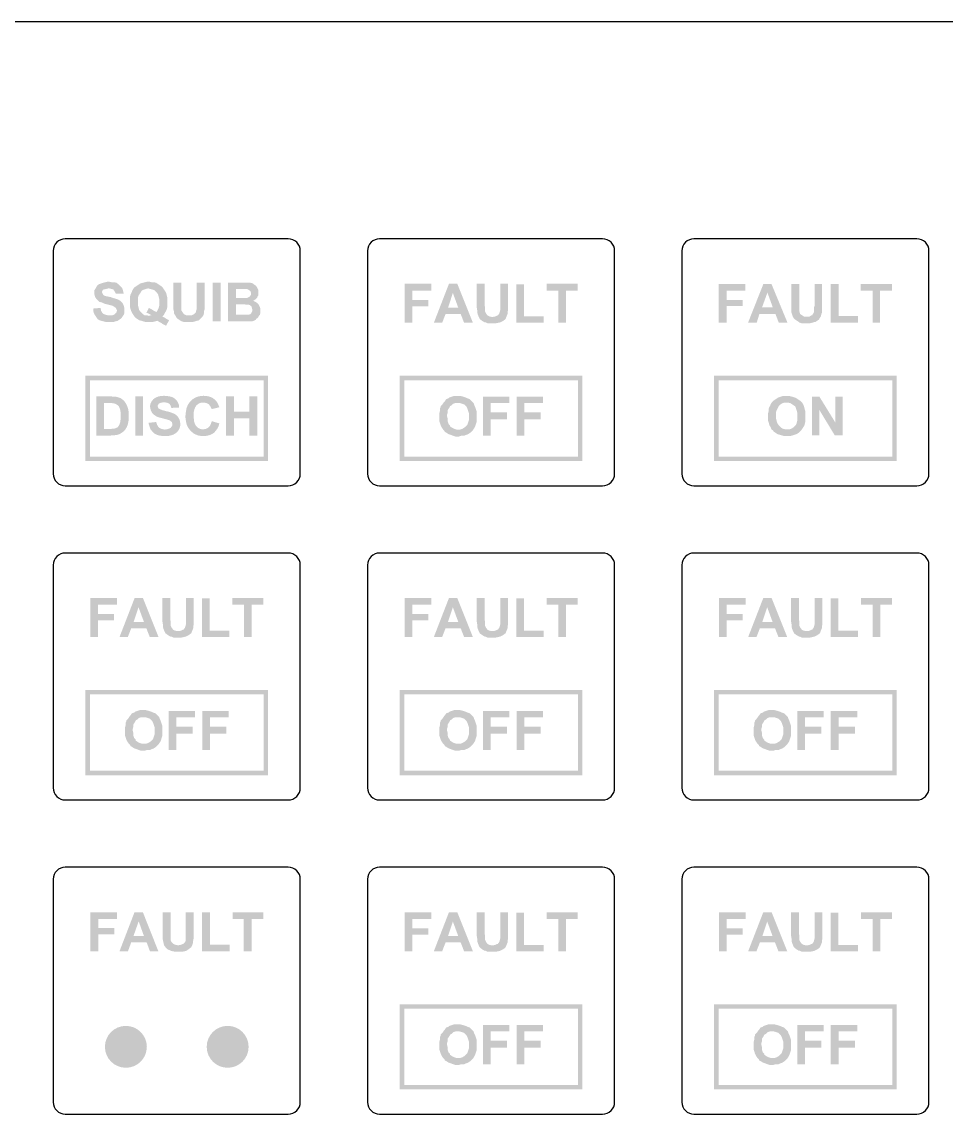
# Model space of a CAD drawing. Header units: millimetres. Extents: x 147 to 357, y 192 to 489.
# Drawn here: x 242.4 to 304.1, y 416.2 to 489.2 of the extents above; entities that cross this region are included whole.
import ezdxf

# ---------------------------------------------------------------- set-up
doc = ezdxf.new("R2010")
doc.units = ezdxf.units.MM

msp = doc.modelspace()

# ---------------------------------------------------------------- hatches: boundary and pattern name
h = msp.add_hatch(color=256)
h.paths.add_polyline_path([(249.128, 469.537), (249.211, 469.66), (249.252, 469.782), (249.252, 469.947), (249.252, 470.07), (249.211, 470.233), (249.169, 470.356), (249.128, 470.438), (249.006, 470.561), (248.883, 470.643), (248.801, 470.684), (248.679, 470.724), (248.515, 470.765), (248.311, 470.847), (248.27, 470.847), (248.066, 470.888), (247.901, 470.93), (247.819, 471.012), (247.738, 471.175), (247.819, 471.339), (247.86, 471.339), (248.024, 471.379), (248.188, 471.42), (248.229, 471.42), (248.393, 471.379), (248.515, 471.339), (248.597, 471.216), (248.679, 471.053), (249.211, 471.053), (249.169, 471.216), (249.128, 471.379), (249.046, 471.503), (248.924, 471.626), (248.842, 471.707), (248.72, 471.789), (248.556, 471.83), (248.393, 471.83), (248.188, 471.871), (248.148, 471.871), (247.983, 471.83), (247.819, 471.789), (247.697, 471.748), (247.574, 471.707), (247.452, 471.626), (247.37, 471.503), (247.329, 471.42), (247.247, 471.298), (247.247, 471.134), (247.247, 471.012), (247.288, 470.847), (247.37, 470.724), (247.493, 470.602), (247.574, 470.52), (247.738, 470.479), (247.901, 470.398), (248.066, 470.356), (248.229, 470.315), (248.393, 470.274), (248.515, 470.233), (248.556, 470.192), (248.679, 470.11), (248.76, 469.947), (248.72, 469.823), (248.597, 469.701), (248.556, 469.66), (248.434, 469.619), (248.229, 469.619), (248.148, 469.619), (247.983, 469.66), (247.86, 469.701), (247.779, 469.782), (247.697, 469.906), (247.656, 470.11), (247.166, 470.07), (247.166, 469.947), (247.207, 469.782), (247.288, 469.619), (247.37, 469.496), (247.452, 469.374), (247.574, 469.291), (247.697, 469.25), (247.86, 469.209), (248.024, 469.168), (248.229, 469.168), (248.311, 469.168), (248.515, 469.168), (248.638, 469.209), (248.801, 469.25), (248.924, 469.333), (249.046, 469.415)])
h.paths.add_polyline_path([(251.787, 469.537), (251.869, 469.619), (251.951, 469.782), (252.033, 469.906), (252.073, 469.988), (252.114, 470.151), (252.114, 470.315), (252.114, 470.52), (252.114, 470.643), (252.114, 470.806), (252.073, 470.971), (252.033, 471.134), (251.951, 471.257), (251.869, 471.379), (251.787, 471.503), (251.747, 471.544), (251.624, 471.626), (251.5, 471.707), (251.378, 471.789), (251.214, 471.83), (251.051, 471.83), (250.887, 471.871), (250.806, 471.871), (250.642, 471.83), (250.479, 471.789), (250.314, 471.748), (250.192, 471.667), (250.069, 471.585), (249.946, 471.503), (249.865, 471.42), (249.783, 471.298), (249.742, 471.175), (249.66, 471.012), (249.62, 470.847), (249.62, 470.684), (249.62, 470.52), (249.62, 470.398), (249.62, 470.192), (249.66, 470.029), (249.701, 469.906), (249.783, 469.742), (249.865, 469.619), (249.946, 469.496), (249.987, 469.456), (250.11, 469.374), (250.232, 469.291), (250.397, 469.25), (250.52, 469.209), (250.683, 469.168), (250.887, 469.168), (250.969, 469.168), (251.133, 469.168), (251.296, 469.209), (251.459, 469.25), (251.583, 469.168), (251.747, 469.087), (251.787, 469.046), (251.869, 469.005), (252.033, 468.923), (252.237, 469.291), (252.073, 469.374), (251.951, 469.456)])
h.paths.add_polyline_path([(250.601, 469.619), (250.479, 469.701), (250.355, 469.823), (250.314, 469.865), (250.232, 469.988), (250.192, 470.151), (250.151, 470.315), (250.151, 470.52), (250.151, 470.602), (250.151, 470.765), (250.192, 470.93), (250.273, 471.053), (250.355, 471.175), (250.397, 471.257), (250.561, 471.339), (250.683, 471.379), (250.847, 471.42), (250.969, 471.379), (251.133, 471.339), (251.255, 471.298), (251.378, 471.175), (251.419, 471.134), (251.5, 471.012), (251.541, 470.847), (251.583, 470.684), (251.583, 470.52), (251.583, 470.438), (251.583, 470.274), (251.541, 470.11), (251.459, 469.947), (251.378, 469.823), (251.337, 469.865), (251.173, 469.947), (251.051, 470.029), (250.887, 470.11), (250.724, 469.782), (250.765, 469.782), (250.928, 469.701), (251.051, 469.619), (251.01, 469.619), (250.847, 469.578), (250.765, 469.619)], flags=16)
h.paths.add_polyline_path([(254.405, 469.456), (254.446, 469.496), (254.527, 469.619), (254.568, 469.782), (254.568, 469.906), (254.609, 470.029), (254.609, 470.233), (254.609, 470.438), (254.609, 471.789), (254.078, 471.789), (254.078, 470.356), (254.078, 470.233), (254.078, 470.029), (254.037, 469.906), (254.037, 469.823), (253.913, 469.701), (253.75, 469.619), (253.586, 469.619), (253.545, 469.619), (253.382, 469.619), (253.219, 469.701), (253.137, 469.823), (253.055, 469.947), (253.055, 470.029), (253.055, 470.192), (253.055, 470.398), (253.055, 471.789), (252.523, 471.789), (252.523, 470.398), (252.523, 470.192), (252.523, 470.029), (252.564, 469.865), (252.564, 469.742), (252.645, 469.619), (252.727, 469.456), (252.769, 469.415), (252.892, 469.333), (253.014, 469.25), (253.096, 469.209), (253.219, 469.168), (253.382, 469.168), (253.586, 469.168), (253.627, 469.168), (253.791, 469.168), (253.955, 469.209), (254.078, 469.25), (254.16, 469.25), (254.282, 469.333)])
h.paths.add_polyline_path([(255.672, 471.789), (255.141, 471.789), (255.141, 469.209), (255.672, 469.209)])
h.paths.add_polyline_path([(258.045, 469.333), (258.045, 469.374), (258.167, 469.456), (258.249, 469.619), (258.29, 469.619), (258.331, 469.782), (258.331, 469.947), (258.331, 470.07), (258.29, 470.192), (258.208, 470.356), (258.126, 470.438), (258.004, 470.52), (257.84, 470.602), (257.881, 470.602), (258.004, 470.684), (258.126, 470.806), (258.126, 470.847), (258.208, 470.971), (258.208, 471.134), (258.208, 471.298), (258.126, 471.462), (258.045, 471.585), (257.922, 471.667), (257.84, 471.748), (257.677, 471.789), (257.554, 471.789), (257.39, 471.789), (257.185, 471.789), (256.163, 471.789), (256.163, 469.209), (257.063, 469.209), (257.267, 469.209), (257.431, 469.209), (257.595, 469.209), (257.677, 469.209), (257.759, 469.209), (257.881, 469.25)])
h.paths.add_polyline_path([(256.695, 469.66), (256.695, 470.356), (257.104, 470.356), (257.308, 470.341), (257.489, 470.333), (257.595, 470.315), (257.655, 470.283), (257.759, 470.192), (257.759, 470.151), (257.799, 469.988), (257.799, 469.906), (257.718, 469.742), (257.677, 469.701), (257.554, 469.66), (257.513, 469.66), (257.39, 469.66), (257.185, 469.66)], flags=16)
h.paths.add_polyline_path([(257.022, 470.765), (256.695, 470.765), (256.695, 471.379), (256.981, 471.379), (257.185, 471.379), (257.349, 471.379), (257.431, 471.379), (257.513, 471.339), (257.636, 471.257), (257.677, 471.216), (257.718, 471.093), (257.718, 471.012), (257.636, 470.888), (257.595, 470.847), (257.431, 470.765), (257.39, 470.765), (257.267, 470.765)], flags=16)
h = msp.add_hatch(color=256)
h.paths.add_polyline_path([(269.565, 470.651), (268.488, 470.651), (268.488, 471.271), (269.76, 471.271), (269.76, 471.728), (267.967, 471.728), (267.967, 469.117), (268.488, 469.117), (268.488, 470.226), (269.565, 470.226)])
h.paths.add_polyline_path([(271.488, 471.728), (270.934, 471.728), (269.923, 469.117), (270.478, 469.117), (270.706, 469.704), (271.716, 469.704), (271.944, 469.117), (272.532, 469.117)])
h.paths.add_polyline_path([(271.554, 470.128), (270.869, 470.128), (271.194, 471.107)], flags=16)
h.paths.add_polyline_path([(274.716, 469.377), (274.781, 469.541), (274.846, 469.704), (274.846, 469.802), (274.879, 469.966), (274.879, 470.128), (274.879, 470.357), (274.879, 471.728), (274.358, 471.728), (274.358, 470.291), (274.358, 470.128), (274.358, 469.966), (274.325, 469.834), (274.292, 469.737), (274.195, 469.606), (274.162, 469.606), (274.031, 469.541), (273.868, 469.509), (273.803, 469.509), (273.64, 469.541), (273.51, 469.606), (273.412, 469.737), (273.347, 469.867), (273.347, 469.933), (273.347, 470.096), (273.314, 470.325), (273.314, 471.728), (272.792, 471.728), (272.792, 470.325), (272.792, 470.128), (272.825, 469.933), (272.825, 469.802), (272.857, 469.671), (272.923, 469.509), (272.988, 469.377), (273.02, 469.345), (273.151, 469.247), (273.314, 469.149), (273.38, 469.149), (273.51, 469.084), (273.673, 469.084), (273.868, 469.084), (273.901, 469.084), (274.064, 469.084), (274.227, 469.117), (274.358, 469.149), (274.423, 469.182), (274.553, 469.247), (274.683, 469.345)])
h.paths.add_polyline_path([(277.259, 469.541), (275.955, 469.541), (275.955, 471.696), (275.433, 471.696), (275.433, 469.117), (277.259, 469.117)])
h.paths.add_polyline_path([(278.759, 471.271), (279.541, 471.271), (279.541, 471.728), (277.455, 471.728), (277.455, 471.271), (278.237, 471.271), (278.237, 469.117), (278.759, 469.117)])
h = msp.add_hatch(color=256)
h.paths.add_polyline_path([(290.559, 470.648), (289.49, 470.648), (289.49, 471.272), (290.738, 471.272), (290.738, 471.719), (288.956, 471.719), (288.956, 469.132), (289.49, 469.132), (289.49, 470.247), (290.559, 470.247)])
h.paths.add_polyline_path([(292.476, 471.719), (291.941, 471.719), (290.917, 469.132), (291.496, 469.132), (291.674, 469.712), (292.743, 469.712), (292.966, 469.132), (293.546, 469.132)])
h.paths.add_polyline_path([(292.565, 470.157), (291.852, 470.157), (292.209, 471.139)], flags=16)
h.paths.add_polyline_path([(295.683, 469.399), (295.772, 469.532), (295.817, 469.712), (295.862, 469.801), (295.862, 469.979), (295.862, 470.157), (295.862, 470.336), (295.862, 471.719), (295.372, 471.719), (295.372, 470.292), (295.327, 470.157), (295.327, 469.979), (295.327, 469.845), (295.283, 469.756), (295.194, 469.621), (295.149, 469.621), (295.016, 469.532), (294.838, 469.532), (294.793, 469.532), (294.66, 469.532), (294.525, 469.621), (294.391, 469.712), (294.347, 469.89), (294.347, 469.934), (294.347, 470.112), (294.347, 470.292), (294.347, 471.719), (293.813, 471.719), (293.813, 470.336), (293.813, 470.112), (293.813, 469.934), (293.813, 469.801), (293.857, 469.667), (293.902, 469.532), (293.991, 469.399), (294.035, 469.354), (294.169, 469.265), (294.302, 469.176), (294.347, 469.132), (294.48, 469.087), (294.66, 469.087), (294.882, 469.087), (295.06, 469.087), (295.238, 469.132), (295.372, 469.176), (295.416, 469.176), (295.55, 469.265), (295.683, 469.354)])
h.paths.add_polyline_path([(298.268, 469.577), (296.976, 469.577), (296.976, 471.719), (296.441, 471.719), (296.441, 469.132), (298.268, 469.132)])
h.paths.add_polyline_path([(299.738, 471.272), (300.54, 471.272), (300.54, 471.719), (298.446, 471.719), (298.446, 471.272), (299.248, 471.272), (299.248, 469.132), (299.738, 469.132)])
h = msp.add_hatch(color=256)
h.paths.add_polyline_path([(246.948, 465.28), (258.548, 465.28), (258.548, 460.18), (246.948, 460.18)], flags=16)
h.paths.add_polyline_path([(246.648, 465.58), (258.848, 465.58), (258.848, 459.88), (246.648, 459.88)])
h = msp.add_hatch(color=256)
h.paths.add_polyline_path([(267.948, 465.28), (279.548, 465.28), (279.548, 460.18), (267.948, 460.18)], flags=16)
h.paths.add_polyline_path([(267.648, 465.58), (279.848, 465.58), (279.848, 459.88), (267.648, 459.88)])
h = msp.add_hatch(color=256)
h.paths.add_polyline_path([(288.948, 465.28), (300.548, 465.28), (300.548, 460.18), (288.948, 460.18)], flags=16)
h.paths.add_polyline_path([(288.648, 465.58), (300.848, 465.58), (300.848, 459.88), (288.648, 459.88)])
h = msp.add_hatch(color=256)
h.paths.add_polyline_path([(249.502, 463.349), (249.461, 463.486), (249.393, 463.637), (249.311, 463.787), (249.215, 463.91), (249.12, 463.992), (248.983, 464.088), (248.819, 464.143), (248.696, 464.17), (248.532, 464.184), (248.327, 464.197), (247.371, 464.197), (247.371, 461.585), (248.355, 461.585), (248.518, 461.598), (248.682, 461.612), (248.819, 461.64), (248.928, 461.681), (249.065, 461.762), (249.188, 461.858), (249.229, 461.886), (249.324, 462.009), (249.406, 462.145), (249.475, 462.31), (249.488, 462.365), (249.516, 462.515), (249.543, 462.693), (249.543, 462.871), (249.543, 463.007), (249.53, 463.185)])
h.paths.add_polyline_path([(248.996, 463.089), (249.01, 462.884), (248.996, 462.72), (248.983, 462.542), (248.956, 462.419), (248.901, 462.282), (248.819, 462.159), (248.764, 462.118), (248.6, 462.05), (248.477, 462.036), (248.286, 462.023), (247.89, 462.023), (247.89, 463.76), (248.136, 463.76), (248.272, 463.76), (248.45, 463.746), (248.559, 463.732), (248.669, 463.691), (248.805, 463.609), (248.887, 463.513), (248.956, 463.349), (248.983, 463.254)], flags=16)
h.paths.add_polyline_path([(250.499, 464.197), (249.98, 464.197), (249.98, 461.585), (250.499, 461.585)])
h.paths.add_polyline_path([(252.835, 462.816), (252.726, 462.939), (252.589, 463.034), (252.521, 463.062), (252.385, 463.117), (252.221, 463.171), (252.029, 463.212), (251.988, 463.226), (251.783, 463.281), (251.633, 463.336), (251.538, 463.391), (251.524, 463.404), (251.469, 463.554), (251.469, 463.582), (251.551, 463.705), (251.579, 463.732), (251.729, 463.787), (251.907, 463.801), (251.934, 463.801), (252.111, 463.773), (252.234, 463.718), (252.248, 463.718), (252.33, 463.596), (252.385, 463.431), (252.904, 463.445), (252.904, 463.459), (252.89, 463.623), (252.835, 463.773), (252.754, 463.91), (252.644, 464.02), (252.562, 464.088), (252.426, 464.156), (252.275, 464.197), (252.098, 464.225), (251.907, 464.238), (251.879, 464.238), (251.701, 464.225), (251.538, 464.197), (251.401, 464.143), (251.305, 464.102), (251.182, 464.006), (251.073, 463.883), (251.046, 463.828), (250.977, 463.678), (250.964, 463.513), (250.977, 463.404), (251.018, 463.254), (251.087, 463.117), (251.196, 462.994), (251.305, 462.912), (251.428, 462.843), (251.592, 462.788), (251.797, 462.734), (251.934, 462.693), (252.111, 462.652), (252.221, 462.611), (252.275, 462.597), (252.398, 462.501), (252.412, 462.501), (252.453, 462.351), (252.439, 462.228), (252.33, 462.091), (252.275, 462.063), (252.125, 462.009), (251.948, 461.982), (251.852, 461.995), (251.701, 462.036), (251.565, 462.104), (251.51, 462.173), (251.428, 462.31), (251.374, 462.487), (250.868, 462.433), (250.882, 462.323), (250.936, 462.159), (250.991, 462.009), (251.087, 461.886), (251.182, 461.776), (251.292, 461.694), (251.428, 461.626), (251.579, 461.585), (251.756, 461.557), (251.948, 461.544), (252.043, 461.544), (252.207, 461.557), (252.371, 461.598), (252.508, 461.64), (252.63, 461.708), (252.754, 461.804), (252.863, 461.927), (252.917, 462.036), (252.972, 462.187), (252.986, 462.351), (252.972, 462.46), (252.945, 462.624), (252.876, 462.761)])
h.paths.add_polyline_path([(253.901, 462.529), (253.888, 462.707), (253.874, 462.912), (253.874, 462.98), (253.888, 463.171), (253.928, 463.336), (253.983, 463.472), (254.051, 463.582), (254.092, 463.623), (254.215, 463.718), (254.352, 463.773), (254.516, 463.787), (254.584, 463.787), (254.748, 463.746), (254.885, 463.678), (254.912, 463.637), (255.008, 463.513), (255.076, 463.349), (255.595, 463.472), (255.568, 463.541), (255.5, 463.705), (255.418, 463.842), (255.322, 463.951), (255.294, 463.979), (255.172, 464.074), (255.035, 464.143), (254.885, 464.197), (254.721, 464.225), (254.543, 464.238), (254.529, 464.238), (254.366, 464.225), (254.201, 464.197), (254.051, 464.143), (253.915, 464.074), (253.778, 463.992), (253.669, 463.883), (253.601, 463.801), (253.519, 463.678), (253.45, 463.541), (253.395, 463.391), (253.368, 463.226), (253.341, 463.062), (253.327, 462.871), (253.327, 462.775), (253.354, 462.597), (253.382, 462.433), (253.423, 462.282), (253.491, 462.145), (253.573, 462.023), (253.669, 461.899), (253.778, 461.804), (253.901, 461.708), (254.038, 461.64), (254.188, 461.585), (254.352, 461.557), (254.516, 461.544), (254.612, 461.544), (254.775, 461.571), (254.939, 461.612), (255.076, 461.667), (255.213, 461.749), (255.281, 461.817), (255.376, 461.927), (255.472, 462.063), (255.54, 462.214), (255.595, 462.392), (255.09, 462.542), (255.035, 462.378), (254.966, 462.241), (254.871, 462.132), (254.816, 462.091), (254.68, 462.023), (254.516, 461.995), (254.461, 461.995), (254.311, 462.023), (254.174, 462.091), (254.051, 462.2), (254.01, 462.255), (253.956, 462.378)])
h.paths.add_polyline_path([(256.578, 462.734), (257.603, 462.734), (257.603, 461.585), (258.122, 461.585), (258.122, 464.197), (257.603, 464.197), (257.603, 463.171), (256.578, 463.171), (256.578, 464.197), (256.046, 464.197), (256.046, 461.585), (256.578, 461.585)])
h = msp.add_hatch(color=256)
h.paths.add_polyline_path([(272.577, 463.761), (272.472, 463.865), (272.42, 463.918), (272.316, 464.022), (272.16, 464.074), (272.056, 464.126), (271.899, 464.178), (271.69, 464.23), (271.533, 464.23), (271.429, 464.23), (271.273, 464.23), (271.117, 464.178), (270.96, 464.126), (270.908, 464.074), (270.752, 464.022), (270.648, 463.865), (270.596, 463.813), (270.491, 463.657), (270.387, 463.551), (270.387, 463.499), (270.335, 463.395), (270.335, 463.239), (270.283, 463.03), (270.283, 462.873), (270.283, 462.768), (270.283, 462.56), (270.335, 462.404), (270.387, 462.247), (270.439, 462.142), (270.544, 461.985), (270.648, 461.881), (270.648, 461.829), (270.752, 461.777), (270.908, 461.673), (271.064, 461.621), (271.221, 461.567), (271.377, 461.515), (271.533, 461.515), (271.585, 461.515), (271.742, 461.567), (271.952, 461.567), (272.056, 461.621), (272.212, 461.673), (272.368, 461.777), (272.472, 461.881), (272.525, 461.933), (272.629, 462.09), (272.681, 462.194), (272.733, 462.352), (272.785, 462.508), (272.785, 462.664), (272.785, 462.873), (272.785, 462.978), (272.785, 463.187), (272.733, 463.343), (272.681, 463.499), (272.629, 463.605)])
h.paths.add_polyline_path([(272.108, 463.499), (272.16, 463.395), (272.212, 463.239), (272.264, 463.083), (272.264, 462.873), (272.264, 462.821), (272.264, 462.612), (272.212, 462.456), (272.16, 462.3), (272.056, 462.194), (272.004, 462.142), (271.847, 462.038), (271.69, 461.985), (271.533, 461.985), (271.429, 461.985), (271.273, 462.038), (271.169, 462.09), (271.012, 462.194), (271.012, 462.247), (270.908, 462.352), (270.856, 462.508), (270.856, 462.664), (270.804, 462.873), (270.804, 462.978), (270.856, 463.135), (270.856, 463.291), (270.96, 463.447), (271.012, 463.551), (271.117, 463.605), (271.221, 463.709), (271.377, 463.761), (271.533, 463.761), (271.637, 463.761), (271.795, 463.709), (271.952, 463.657), (272.056, 463.551)], flags=16)
h.paths.add_polyline_path([(274.82, 463.135), (273.724, 463.135), (273.724, 463.761), (274.976, 463.761), (274.976, 464.178), (273.202, 464.178), (273.202, 461.567), (273.724, 461.567), (273.724, 462.664), (274.82, 462.664)])
h.paths.add_polyline_path([(277.061, 463.135), (275.966, 463.135), (275.966, 463.761), (277.218, 463.761), (277.218, 464.178), (275.445, 464.178), (275.445, 461.567), (275.966, 461.567), (275.966, 462.664), (277.061, 462.664)])
h = msp.add_hatch(color=256)
h.paths.add_polyline_path([(294.614, 463.644), (294.525, 463.777), (294.436, 463.866), (294.391, 463.912), (294.258, 464.001), (294.124, 464.09), (293.991, 464.135), (293.857, 464.179), (293.679, 464.224), (293.501, 464.224), (293.412, 464.224), (293.233, 464.224), (293.099, 464.179), (292.966, 464.135), (292.877, 464.09), (292.743, 464.001), (292.61, 463.912), (292.521, 463.822), (292.432, 463.688), (292.387, 463.555), (292.343, 463.51), (292.298, 463.377), (292.298, 463.242), (292.254, 463.064), (292.254, 462.886), (292.254, 462.752), (292.254, 462.573), (292.298, 462.439), (292.343, 462.261), (292.432, 462.127), (292.476, 461.993), (292.61, 461.904), (292.61, 461.86), (292.743, 461.771), (292.877, 461.681), (293.01, 461.637), (293.188, 461.592), (293.322, 461.547), (293.501, 461.547), (293.546, 461.547), (293.724, 461.547), (293.902, 461.592), (294.035, 461.637), (294.169, 461.681), (294.302, 461.771), (294.436, 461.904), (294.48, 461.949), (294.569, 462.082), (294.66, 462.217), (294.704, 462.35), (294.749, 462.529), (294.749, 462.707), (294.749, 462.886), (294.749, 463.019), (294.749, 463.197), (294.704, 463.332), (294.66, 463.51)])
h.paths.add_polyline_path([(294.124, 463.377), (294.169, 463.242), (294.213, 463.064), (294.213, 462.886), (294.213, 462.797), (294.213, 462.618), (294.169, 462.439), (294.124, 462.306), (294.035, 462.217), (293.946, 462.127), (293.813, 462.038), (293.679, 461.993), (293.501, 461.993), (293.412, 461.993), (293.233, 462.038), (293.099, 462.127), (293.01, 462.217), (292.966, 462.261), (292.877, 462.395), (292.832, 462.529), (292.788, 462.707), (292.788, 462.886), (292.788, 462.975), (292.788, 463.153), (292.832, 463.287), (292.921, 463.466), (292.966, 463.555), (293.055, 463.644), (293.188, 463.733), (293.322, 463.777), (293.501, 463.777), (293.635, 463.777), (293.768, 463.733), (293.902, 463.644), (294.035, 463.555), (294.08, 463.51)], flags=16)
h.paths.add_polyline_path([(295.683, 464.179), (295.194, 464.179), (295.194, 461.592), (295.683, 461.592), (295.683, 463.287), (296.709, 461.592), (297.244, 461.592), (297.244, 464.179), (296.753, 464.179), (296.753, 462.439)])
h = msp.add_hatch(color=256)
h.paths.add_polyline_path([(248.565, 449.651), (247.488, 449.651), (247.488, 450.271), (248.76, 450.271), (248.76, 450.728), (246.967, 450.728), (246.967, 448.117), (247.488, 448.117), (247.488, 449.226), (248.565, 449.226)])
h.paths.add_polyline_path([(250.488, 450.728), (249.934, 450.728), (248.923, 448.117), (249.478, 448.117), (249.706, 448.704), (250.716, 448.704), (250.944, 448.117), (251.532, 448.117)])
h.paths.add_polyline_path([(250.554, 449.128), (249.869, 449.128), (250.194, 450.107)], flags=16)
h.paths.add_polyline_path([(253.716, 448.377), (253.781, 448.541), (253.846, 448.704), (253.846, 448.802), (253.879, 448.966), (253.879, 449.128), (253.879, 449.357), (253.879, 450.728), (253.358, 450.728), (253.358, 449.291), (253.358, 449.128), (253.358, 448.966), (253.325, 448.834), (253.292, 448.737), (253.195, 448.606), (253.162, 448.606), (253.031, 448.541), (252.868, 448.509), (252.803, 448.509), (252.64, 448.541), (252.51, 448.606), (252.412, 448.737), (252.347, 448.867), (252.347, 448.933), (252.347, 449.096), (252.314, 449.325), (252.314, 450.728), (251.792, 450.728), (251.792, 449.325), (251.792, 449.128), (251.825, 448.933), (251.825, 448.802), (251.857, 448.671), (251.923, 448.509), (251.988, 448.377), (252.02, 448.345), (252.151, 448.247), (252.314, 448.149), (252.38, 448.149), (252.51, 448.084), (252.673, 448.084), (252.868, 448.084), (252.901, 448.084), (253.064, 448.084), (253.227, 448.117), (253.358, 448.149), (253.423, 448.182), (253.553, 448.247), (253.683, 448.345)])
h.paths.add_polyline_path([(256.259, 448.541), (254.955, 448.541), (254.955, 450.696), (254.433, 450.696), (254.433, 448.117), (256.259, 448.117)])
h.paths.add_polyline_path([(257.759, 450.271), (258.541, 450.271), (258.541, 450.728), (256.455, 450.728), (256.455, 450.271), (257.237, 450.271), (257.237, 448.117), (257.759, 448.117)])
h = msp.add_hatch(color=256)
h.paths.add_polyline_path([(269.565, 449.651), (268.488, 449.651), (268.488, 450.271), (269.76, 450.271), (269.76, 450.728), (267.967, 450.728), (267.967, 448.117), (268.488, 448.117), (268.488, 449.226), (269.565, 449.226)])
h.paths.add_polyline_path([(271.488, 450.728), (270.934, 450.728), (269.923, 448.117), (270.478, 448.117), (270.706, 448.704), (271.716, 448.704), (271.944, 448.117), (272.532, 448.117)])
h.paths.add_polyline_path([(271.554, 449.128), (270.869, 449.128), (271.194, 450.107)], flags=16)
h.paths.add_polyline_path([(274.716, 448.377), (274.781, 448.541), (274.846, 448.704), (274.846, 448.802), (274.879, 448.966), (274.879, 449.128), (274.879, 449.357), (274.879, 450.728), (274.358, 450.728), (274.358, 449.291), (274.358, 449.128), (274.358, 448.966), (274.325, 448.834), (274.292, 448.737), (274.195, 448.606), (274.162, 448.606), (274.031, 448.541), (273.868, 448.509), (273.803, 448.509), (273.64, 448.541), (273.51, 448.606), (273.412, 448.737), (273.347, 448.867), (273.347, 448.933), (273.347, 449.096), (273.314, 449.325), (273.314, 450.728), (272.792, 450.728), (272.792, 449.325), (272.792, 449.128), (272.825, 448.933), (272.825, 448.802), (272.857, 448.671), (272.923, 448.509), (272.988, 448.377), (273.02, 448.345), (273.151, 448.247), (273.314, 448.149), (273.38, 448.149), (273.51, 448.084), (273.673, 448.084), (273.868, 448.084), (273.901, 448.084), (274.064, 448.084), (274.227, 448.117), (274.358, 448.149), (274.423, 448.182), (274.553, 448.247), (274.683, 448.345)])
h.paths.add_polyline_path([(277.259, 448.541), (275.955, 448.541), (275.955, 450.696), (275.433, 450.696), (275.433, 448.117), (277.259, 448.117)])
h.paths.add_polyline_path([(278.759, 450.271), (279.541, 450.271), (279.541, 450.728), (277.455, 450.728), (277.455, 450.271), (278.237, 450.271), (278.237, 448.117), (278.759, 448.117)])
h = msp.add_hatch(color=256)
h.paths.add_polyline_path([(290.565, 449.651), (289.488, 449.651), (289.488, 450.271), (290.76, 450.271), (290.76, 450.728), (288.967, 450.728), (288.967, 448.117), (289.488, 448.117), (289.488, 449.226), (290.565, 449.226)])
h.paths.add_polyline_path([(292.488, 450.728), (291.934, 450.728), (290.923, 448.117), (291.478, 448.117), (291.706, 448.704), (292.716, 448.704), (292.944, 448.117), (293.532, 448.117)])
h.paths.add_polyline_path([(292.554, 449.128), (291.869, 449.128), (292.194, 450.107)], flags=16)
h.paths.add_polyline_path([(295.716, 448.377), (295.781, 448.541), (295.846, 448.704), (295.846, 448.802), (295.879, 448.966), (295.879, 449.128), (295.879, 449.357), (295.879, 450.728), (295.358, 450.728), (295.358, 449.291), (295.358, 449.128), (295.358, 448.966), (295.325, 448.834), (295.292, 448.737), (295.195, 448.606), (295.162, 448.606), (295.031, 448.541), (294.868, 448.509), (294.803, 448.509), (294.64, 448.541), (294.51, 448.606), (294.412, 448.737), (294.347, 448.867), (294.347, 448.933), (294.347, 449.096), (294.314, 449.325), (294.314, 450.728), (293.792, 450.728), (293.792, 449.325), (293.792, 449.128), (293.825, 448.933), (293.825, 448.802), (293.857, 448.671), (293.923, 448.509), (293.988, 448.377), (294.02, 448.345), (294.151, 448.247), (294.314, 448.149), (294.38, 448.149), (294.51, 448.084), (294.673, 448.084), (294.868, 448.084), (294.901, 448.084), (295.064, 448.084), (295.227, 448.117), (295.358, 448.149), (295.423, 448.182), (295.553, 448.247), (295.683, 448.345)])
h.paths.add_polyline_path([(298.259, 448.541), (296.955, 448.541), (296.955, 450.696), (296.433, 450.696), (296.433, 448.117), (298.259, 448.117)])
h.paths.add_polyline_path([(299.759, 450.271), (300.541, 450.271), (300.541, 450.728), (298.455, 450.728), (298.455, 450.271), (299.237, 450.271), (299.237, 448.117), (299.759, 448.117)])
h = msp.add_hatch(color=256)
h.paths.add_polyline_path([(246.948, 444.28), (258.548, 444.28), (258.548, 439.18), (246.948, 439.18)], flags=16)
h.paths.add_polyline_path([(246.648, 444.58), (258.848, 444.58), (258.848, 438.88), (246.648, 438.88)])
h = msp.add_hatch(color=256)
h.paths.add_polyline_path([(267.948, 444.28), (279.548, 444.28), (279.548, 439.18), (267.948, 439.18)], flags=16)
h.paths.add_polyline_path([(267.648, 444.58), (279.848, 444.58), (279.848, 438.88), (267.648, 438.88)])
h = msp.add_hatch(color=256)
h.paths.add_polyline_path([(288.948, 444.28), (300.548, 444.28), (300.548, 439.18), (288.948, 439.18)], flags=16)
h.paths.add_polyline_path([(288.648, 444.58), (300.848, 444.58), (300.848, 438.88), (288.648, 438.88)])
h = msp.add_hatch(color=256)
h.paths.add_polyline_path([(251.577, 442.761), (251.472, 442.865), (251.42, 442.918), (251.316, 443.022), (251.16, 443.074), (251.056, 443.126), (250.899, 443.178), (250.69, 443.23), (250.533, 443.23), (250.429, 443.23), (250.273, 443.23), (250.117, 443.178), (249.96, 443.126), (249.908, 443.074), (249.752, 443.022), (249.648, 442.865), (249.596, 442.813), (249.491, 442.657), (249.387, 442.551), (249.387, 442.499), (249.335, 442.395), (249.335, 442.239), (249.283, 442.03), (249.283, 441.873), (249.283, 441.768), (249.283, 441.56), (249.335, 441.404), (249.387, 441.247), (249.439, 441.142), (249.544, 440.985), (249.648, 440.881), (249.648, 440.829), (249.752, 440.777), (249.908, 440.673), (250.064, 440.621), (250.221, 440.567), (250.377, 440.515), (250.533, 440.515), (250.585, 440.515), (250.742, 440.567), (250.952, 440.567), (251.056, 440.621), (251.212, 440.673), (251.368, 440.777), (251.472, 440.881), (251.525, 440.933), (251.629, 441.09), (251.681, 441.194), (251.733, 441.352), (251.785, 441.508), (251.785, 441.664), (251.785, 441.873), (251.785, 441.978), (251.785, 442.187), (251.733, 442.343), (251.681, 442.499), (251.629, 442.605)])
h.paths.add_polyline_path([(251.108, 442.499), (251.16, 442.395), (251.212, 442.239), (251.264, 442.083), (251.264, 441.873), (251.264, 441.821), (251.264, 441.612), (251.212, 441.456), (251.16, 441.3), (251.056, 441.194), (251.004, 441.142), (250.847, 441.038), (250.69, 440.985), (250.533, 440.985), (250.429, 440.985), (250.273, 441.038), (250.169, 441.09), (250.012, 441.194), (250.012, 441.247), (249.908, 441.352), (249.856, 441.508), (249.856, 441.664), (249.804, 441.873), (249.804, 441.978), (249.856, 442.135), (249.856, 442.291), (249.96, 442.447), (250.012, 442.551), (250.117, 442.605), (250.221, 442.709), (250.377, 442.761), (250.533, 442.761), (250.637, 442.761), (250.795, 442.709), (250.952, 442.657), (251.056, 442.551)], flags=16)
h.paths.add_polyline_path([(253.82, 442.135), (252.724, 442.135), (252.724, 442.761), (253.976, 442.761), (253.976, 443.178), (252.202, 443.178), (252.202, 440.567), (252.724, 440.567), (252.724, 441.664), (253.82, 441.664)])
h.paths.add_polyline_path([(256.061, 442.135), (254.966, 442.135), (254.966, 442.761), (256.218, 442.761), (256.218, 443.178), (254.445, 443.178), (254.445, 440.567), (254.966, 440.567), (254.966, 441.664), (256.061, 441.664)])
h = msp.add_hatch(color=256)
h.paths.add_polyline_path([(272.577, 442.761), (272.472, 442.865), (272.42, 442.918), (272.316, 443.022), (272.16, 443.074), (272.056, 443.126), (271.899, 443.178), (271.69, 443.23), (271.533, 443.23), (271.429, 443.23), (271.273, 443.23), (271.117, 443.178), (270.96, 443.126), (270.908, 443.074), (270.752, 443.022), (270.648, 442.865), (270.596, 442.813), (270.491, 442.657), (270.387, 442.551), (270.387, 442.499), (270.335, 442.395), (270.335, 442.239), (270.283, 442.03), (270.283, 441.873), (270.283, 441.768), (270.283, 441.56), (270.335, 441.404), (270.387, 441.247), (270.439, 441.142), (270.544, 440.985), (270.648, 440.881), (270.648, 440.829), (270.752, 440.777), (270.908, 440.673), (271.064, 440.621), (271.221, 440.567), (271.377, 440.515), (271.533, 440.515), (271.585, 440.515), (271.742, 440.567), (271.952, 440.567), (272.056, 440.621), (272.212, 440.673), (272.368, 440.777), (272.472, 440.881), (272.525, 440.933), (272.629, 441.09), (272.681, 441.194), (272.733, 441.352), (272.785, 441.508), (272.785, 441.664), (272.785, 441.873), (272.785, 441.978), (272.785, 442.187), (272.733, 442.343), (272.681, 442.499), (272.629, 442.605)])
h.paths.add_polyline_path([(272.108, 442.499), (272.16, 442.395), (272.212, 442.239), (272.264, 442.083), (272.264, 441.873), (272.264, 441.821), (272.264, 441.612), (272.212, 441.456), (272.16, 441.3), (272.056, 441.194), (272.004, 441.142), (271.847, 441.038), (271.69, 440.985), (271.533, 440.985), (271.429, 440.985), (271.273, 441.038), (271.169, 441.09), (271.012, 441.194), (271.012, 441.247), (270.908, 441.352), (270.856, 441.508), (270.856, 441.664), (270.804, 441.873), (270.804, 441.978), (270.856, 442.135), (270.856, 442.291), (270.96, 442.447), (271.012, 442.551), (271.117, 442.605), (271.221, 442.709), (271.377, 442.761), (271.533, 442.761), (271.637, 442.761), (271.795, 442.709), (271.952, 442.657), (272.056, 442.551)], flags=16)
h.paths.add_polyline_path([(274.82, 442.135), (273.724, 442.135), (273.724, 442.761), (274.976, 442.761), (274.976, 443.178), (273.202, 443.178), (273.202, 440.567), (273.724, 440.567), (273.724, 441.664), (274.82, 441.664)])
h.paths.add_polyline_path([(277.061, 442.135), (275.966, 442.135), (275.966, 442.761), (277.218, 442.761), (277.218, 443.178), (275.445, 443.178), (275.445, 440.567), (275.966, 440.567), (275.966, 441.664), (277.061, 441.664)])
h = msp.add_hatch(color=256)
h.paths.add_polyline_path([(293.577, 442.761), (293.472, 442.865), (293.42, 442.918), (293.316, 443.022), (293.16, 443.074), (293.056, 443.126), (292.899, 443.178), (292.69, 443.23), (292.533, 443.23), (292.429, 443.23), (292.273, 443.23), (292.117, 443.178), (291.96, 443.126), (291.908, 443.074), (291.752, 443.022), (291.648, 442.865), (291.596, 442.813), (291.491, 442.657), (291.387, 442.551), (291.387, 442.499), (291.335, 442.395), (291.335, 442.239), (291.283, 442.03), (291.283, 441.873), (291.283, 441.768), (291.283, 441.56), (291.335, 441.404), (291.387, 441.247), (291.439, 441.142), (291.544, 440.985), (291.648, 440.881), (291.648, 440.829), (291.752, 440.777), (291.908, 440.673), (292.064, 440.621), (292.221, 440.567), (292.377, 440.515), (292.533, 440.515), (292.585, 440.515), (292.742, 440.567), (292.952, 440.567), (293.056, 440.621), (293.212, 440.673), (293.368, 440.777), (293.472, 440.881), (293.525, 440.933), (293.629, 441.09), (293.681, 441.194), (293.733, 441.352), (293.785, 441.508), (293.785, 441.664), (293.785, 441.873), (293.785, 441.978), (293.785, 442.187), (293.733, 442.343), (293.681, 442.499), (293.629, 442.605)])
h.paths.add_polyline_path([(293.108, 442.499), (293.16, 442.395), (293.212, 442.239), (293.264, 442.083), (293.264, 441.873), (293.264, 441.821), (293.264, 441.612), (293.212, 441.456), (293.16, 441.3), (293.056, 441.194), (293.004, 441.142), (292.847, 441.038), (292.69, 440.985), (292.533, 440.985), (292.429, 440.985), (292.273, 441.038), (292.169, 441.09), (292.012, 441.194), (292.012, 441.247), (291.908, 441.352), (291.856, 441.508), (291.856, 441.664), (291.804, 441.873), (291.804, 441.978), (291.856, 442.135), (291.856, 442.291), (291.96, 442.447), (292.012, 442.551), (292.117, 442.605), (292.221, 442.709), (292.377, 442.761), (292.533, 442.761), (292.637, 442.761), (292.795, 442.709), (292.952, 442.657), (293.056, 442.551)], flags=16)
h.paths.add_polyline_path([(295.82, 442.135), (294.724, 442.135), (294.724, 442.761), (295.976, 442.761), (295.976, 443.178), (294.202, 443.178), (294.202, 440.567), (294.724, 440.567), (294.724, 441.664), (295.82, 441.664)])
h.paths.add_polyline_path([(298.061, 442.135), (296.966, 442.135), (296.966, 442.761), (298.218, 442.761), (298.218, 443.178), (296.445, 443.178), (296.445, 440.567), (296.966, 440.567), (296.966, 441.664), (298.061, 441.664)])
h = msp.add_hatch(color=256)
h.paths.add_polyline_path([(248.575, 428.68), (247.509, 428.68), (247.509, 429.277), (248.763, 429.277), (248.763, 429.716), (246.976, 429.716), (246.976, 427.111), (247.509, 427.111), (247.509, 428.241), (248.575, 428.241)])
h.paths.add_polyline_path([(250.487, 429.716), (249.922, 429.716), (248.919, 427.111), (249.484, 427.111), (249.703, 427.708), (250.737, 427.708), (250.956, 427.111), (251.521, 427.111)])
h.paths.add_polyline_path([(250.549, 428.147), (249.86, 428.147), (250.204, 429.119)], flags=16)
h.paths.add_polyline_path([(253.777, 427.519), (253.84, 427.708), (253.84, 427.801), (253.872, 427.958), (253.872, 428.147), (253.872, 428.366), (253.872, 429.716), (253.339, 429.716), (253.339, 428.272), (253.339, 428.147), (253.339, 427.958), (253.339, 427.833), (253.307, 427.739), (253.182, 427.614), (253.026, 427.55), (252.868, 427.519), (252.806, 427.519), (252.649, 427.55), (252.524, 427.614), (252.399, 427.739), (252.336, 427.864), (252.336, 427.927), (252.336, 428.084), (252.336, 428.303), (252.336, 429.716), (251.803, 429.716), (251.803, 428.335), (251.803, 428.115), (251.803, 427.958), (251.834, 427.801), (251.865, 427.676), (251.897, 427.519), (251.991, 427.394), (252.022, 427.362), (252.148, 427.237), (252.305, 427.174), (252.367, 427.142), (252.492, 427.111), (252.68, 427.08), (252.868, 427.08), (252.899, 427.08), (253.088, 427.08), (253.245, 427.111), (253.37, 427.142), (253.433, 427.174), (253.558, 427.268), (253.683, 427.362), (253.714, 427.394)])
h.paths.add_polyline_path([(256.285, 427.55), (254.969, 427.55), (254.969, 429.716), (254.435, 429.716), (254.435, 427.111), (256.285, 427.111)])
h.paths.add_polyline_path([(257.758, 429.277), (258.542, 429.277), (258.542, 429.716), (256.472, 429.716), (256.472, 429.277), (257.225, 429.277), (257.225, 427.111), (257.758, 427.111)])
h = msp.add_hatch(color=256)
h.paths.add_polyline_path([(269.565, 428.651), (268.488, 428.651), (268.488, 429.271), (269.76, 429.271), (269.76, 429.728), (267.967, 429.728), (267.967, 427.117), (268.488, 427.117), (268.488, 428.226), (269.565, 428.226)])
h.paths.add_polyline_path([(271.488, 429.728), (270.934, 429.728), (269.923, 427.117), (270.478, 427.117), (270.706, 427.704), (271.716, 427.704), (271.944, 427.117), (272.532, 427.117)])
h.paths.add_polyline_path([(271.554, 428.128), (270.869, 428.128), (271.194, 429.107)], flags=16)
h.paths.add_polyline_path([(274.716, 427.377), (274.781, 427.541), (274.846, 427.704), (274.846, 427.802), (274.879, 427.966), (274.879, 428.128), (274.879, 428.357), (274.879, 429.728), (274.358, 429.728), (274.358, 428.291), (274.358, 428.128), (274.358, 427.966), (274.325, 427.834), (274.292, 427.737), (274.195, 427.606), (274.162, 427.606), (274.031, 427.541), (273.868, 427.509), (273.803, 427.509), (273.64, 427.541), (273.51, 427.606), (273.412, 427.737), (273.347, 427.867), (273.347, 427.933), (273.347, 428.096), (273.314, 428.325), (273.314, 429.728), (272.792, 429.728), (272.792, 428.325), (272.792, 428.128), (272.825, 427.933), (272.825, 427.802), (272.857, 427.671), (272.923, 427.509), (272.988, 427.377), (273.02, 427.345), (273.151, 427.247), (273.314, 427.149), (273.38, 427.149), (273.51, 427.084), (273.673, 427.084), (273.868, 427.084), (273.901, 427.084), (274.064, 427.084), (274.227, 427.117), (274.358, 427.149), (274.423, 427.182), (274.553, 427.247), (274.683, 427.345)])
h.paths.add_polyline_path([(277.259, 427.541), (275.955, 427.541), (275.955, 429.696), (275.433, 429.696), (275.433, 427.117), (277.259, 427.117)])
h.paths.add_polyline_path([(278.759, 429.271), (279.541, 429.271), (279.541, 429.728), (277.455, 429.728), (277.455, 429.271), (278.237, 429.271), (278.237, 427.117), (278.759, 427.117)])
h = msp.add_hatch(color=256)
h.paths.add_polyline_path([(290.565, 428.651), (289.488, 428.651), (289.488, 429.271), (290.76, 429.271), (290.76, 429.728), (288.967, 429.728), (288.967, 427.117), (289.488, 427.117), (289.488, 428.226), (290.565, 428.226)])
h.paths.add_polyline_path([(292.488, 429.728), (291.934, 429.728), (290.923, 427.117), (291.478, 427.117), (291.706, 427.704), (292.716, 427.704), (292.944, 427.117), (293.532, 427.117)])
h.paths.add_polyline_path([(292.554, 428.128), (291.869, 428.128), (292.194, 429.107)], flags=16)
h.paths.add_polyline_path([(295.716, 427.377), (295.781, 427.541), (295.846, 427.704), (295.846, 427.802), (295.879, 427.966), (295.879, 428.128), (295.879, 428.357), (295.879, 429.728), (295.358, 429.728), (295.358, 428.291), (295.358, 428.128), (295.358, 427.966), (295.325, 427.834), (295.292, 427.737), (295.195, 427.606), (295.162, 427.606), (295.031, 427.541), (294.868, 427.509), (294.803, 427.509), (294.64, 427.541), (294.51, 427.606), (294.412, 427.737), (294.347, 427.867), (294.347, 427.933), (294.347, 428.096), (294.314, 428.325), (294.314, 429.728), (293.792, 429.728), (293.792, 428.325), (293.792, 428.128), (293.825, 427.933), (293.825, 427.802), (293.857, 427.671), (293.923, 427.509), (293.988, 427.377), (294.02, 427.345), (294.151, 427.247), (294.314, 427.149), (294.38, 427.149), (294.51, 427.084), (294.673, 427.084), (294.868, 427.084), (294.901, 427.084), (295.064, 427.084), (295.227, 427.117), (295.358, 427.149), (295.423, 427.182), (295.553, 427.247), (295.683, 427.345)])
h.paths.add_polyline_path([(298.259, 427.541), (296.955, 427.541), (296.955, 429.696), (296.433, 429.696), (296.433, 427.117), (298.259, 427.117)])
h.paths.add_polyline_path([(299.759, 429.271), (300.541, 429.271), (300.541, 429.728), (298.455, 429.728), (298.455, 429.271), (299.237, 429.271), (299.237, 427.117), (299.759, 427.117)])
h = msp.add_hatch(color=256)
h.paths.add_polyline_path([(267.948, 423.28), (279.548, 423.28), (279.548, 418.18), (267.948, 418.18)], flags=16)
h.paths.add_polyline_path([(267.648, 423.58), (279.848, 423.58), (279.848, 417.88), (267.648, 417.88)])
h = msp.add_hatch(color=256)
h.paths.add_polyline_path([(288.948, 423.28), (300.548, 423.28), (300.548, 418.18), (288.948, 418.18)], flags=16)
h.paths.add_polyline_path([(288.648, 423.58), (300.848, 423.58), (300.848, 417.88), (288.648, 417.88)])
h = msp.add_hatch(color=256)
edge = h.paths.add_edge_path()
edge.add_arc((249.348, 420.73), 1.4, 0, 360)
h = msp.add_hatch(color=256)
edge = h.paths.add_edge_path()
edge.add_arc((256.148, 420.73), 1.4, 0, 360)
h = msp.add_hatch(color=256)
h.paths.add_polyline_path([(272.577, 421.761), (272.472, 421.865), (272.42, 421.918), (272.316, 422.022), (272.16, 422.074), (272.056, 422.126), (271.899, 422.178), (271.69, 422.23), (271.533, 422.23), (271.429, 422.23), (271.273, 422.23), (271.117, 422.178), (270.96, 422.126), (270.908, 422.074), (270.752, 422.022), (270.648, 421.865), (270.596, 421.813), (270.491, 421.657), (270.387, 421.551), (270.387, 421.499), (270.335, 421.395), (270.335, 421.239), (270.283, 421.03), (270.283, 420.873), (270.283, 420.768), (270.283, 420.56), (270.335, 420.404), (270.387, 420.247), (270.439, 420.142), (270.544, 419.985), (270.648, 419.881), (270.648, 419.829), (270.752, 419.777), (270.908, 419.673), (271.064, 419.621), (271.221, 419.567), (271.377, 419.515), (271.533, 419.515), (271.585, 419.515), (271.742, 419.567), (271.952, 419.567), (272.056, 419.621), (272.212, 419.673), (272.368, 419.777), (272.472, 419.881), (272.525, 419.933), (272.629, 420.09), (272.681, 420.194), (272.733, 420.352), (272.785, 420.508), (272.785, 420.664), (272.785, 420.873), (272.785, 420.978), (272.785, 421.187), (272.733, 421.343), (272.681, 421.499), (272.629, 421.605)])
h.paths.add_polyline_path([(272.108, 421.499), (272.16, 421.395), (272.212, 421.239), (272.264, 421.083), (272.264, 420.873), (272.264, 420.821), (272.264, 420.612), (272.212, 420.456), (272.16, 420.3), (272.056, 420.194), (272.004, 420.142), (271.847, 420.038), (271.69, 419.985), (271.533, 419.985), (271.429, 419.985), (271.273, 420.038), (271.169, 420.09), (271.012, 420.194), (271.012, 420.247), (270.908, 420.352), (270.856, 420.508), (270.856, 420.664), (270.804, 420.873), (270.804, 420.978), (270.856, 421.135), (270.856, 421.291), (270.96, 421.447), (271.012, 421.551), (271.117, 421.605), (271.221, 421.709), (271.377, 421.761), (271.533, 421.761), (271.637, 421.761), (271.795, 421.709), (271.952, 421.657), (272.056, 421.551)], flags=16)
h.paths.add_polyline_path([(274.82, 421.135), (273.724, 421.135), (273.724, 421.761), (274.976, 421.761), (274.976, 422.178), (273.202, 422.178), (273.202, 419.567), (273.724, 419.567), (273.724, 420.664), (274.82, 420.664)])
h.paths.add_polyline_path([(277.061, 421.135), (275.966, 421.135), (275.966, 421.761), (277.218, 421.761), (277.218, 422.178), (275.445, 422.178), (275.445, 419.567), (275.966, 419.567), (275.966, 420.664), (277.061, 420.664)])
h = msp.add_hatch(color=256)
h.paths.add_polyline_path([(293.577, 421.761), (293.472, 421.865), (293.42, 421.918), (293.316, 422.022), (293.16, 422.074), (293.056, 422.126), (292.899, 422.178), (292.69, 422.23), (292.533, 422.23), (292.429, 422.23), (292.273, 422.23), (292.117, 422.178), (291.96, 422.126), (291.908, 422.074), (291.752, 422.022), (291.648, 421.865), (291.596, 421.813), (291.491, 421.657), (291.387, 421.551), (291.387, 421.499), (291.335, 421.395), (291.335, 421.239), (291.283, 421.03), (291.283, 420.873), (291.283, 420.768), (291.283, 420.56), (291.335, 420.404), (291.387, 420.247), (291.439, 420.142), (291.544, 419.985), (291.648, 419.881), (291.648, 419.829), (291.752, 419.777), (291.908, 419.673), (292.064, 419.621), (292.221, 419.567), (292.377, 419.515), (292.533, 419.515), (292.585, 419.515), (292.742, 419.567), (292.952, 419.567), (293.056, 419.621), (293.212, 419.673), (293.368, 419.777), (293.472, 419.881), (293.525, 419.933), (293.629, 420.09), (293.681, 420.194), (293.733, 420.352), (293.785, 420.508), (293.785, 420.664), (293.785, 420.873), (293.785, 420.978), (293.785, 421.187), (293.733, 421.343), (293.681, 421.499), (293.629, 421.605)])
h.paths.add_polyline_path([(293.108, 421.499), (293.16, 421.395), (293.212, 421.239), (293.264, 421.083), (293.264, 420.873), (293.264, 420.821), (293.264, 420.612), (293.212, 420.456), (293.16, 420.3), (293.056, 420.194), (293.004, 420.142), (292.847, 420.038), (292.69, 419.985), (292.533, 419.985), (292.429, 419.985), (292.273, 420.038), (292.169, 420.09), (292.012, 420.194), (292.012, 420.247), (291.908, 420.352), (291.856, 420.508), (291.856, 420.664), (291.804, 420.873), (291.804, 420.978), (291.856, 421.135), (291.856, 421.291), (291.96, 421.447), (292.012, 421.551), (292.117, 421.605), (292.221, 421.709), (292.377, 421.761), (292.533, 421.761), (292.637, 421.761), (292.795, 421.709), (292.952, 421.657), (293.056, 421.551)], flags=16)
h.paths.add_polyline_path([(295.82, 421.135), (294.724, 421.135), (294.724, 421.761), (295.976, 421.761), (295.976, 422.178), (294.202, 422.178), (294.202, 419.567), (294.724, 419.567), (294.724, 420.664), (295.82, 420.664)])
h.paths.add_polyline_path([(298.061, 421.135), (296.966, 421.135), (296.966, 421.761), (298.218, 421.761), (298.218, 422.178), (296.445, 422.178), (296.445, 419.567), (296.966, 419.567), (296.966, 420.664), (298.061, 420.664)])

# ---------------------------------------------------------------- linework, layer by layer
at = {"color": 2}
msp.add_line((357.498, 489.23), (147.498, 489.23), dxfattribs=at)
for points in [[(245.298, 458.23), (260.198, 458.23, 0.414214), (260.998, 459.03), (260.998, 473.93, 0.414214), (260.198, 474.73), (245.298, 474.73, 0.414214), (244.498, 473.93), (244.498, 459.03, 0.414214)], [(266.298, 458.23), (281.198, 458.23, 0.414214), (281.998, 459.03), (281.998, 473.93, 0.414214), (281.198, 474.73), (266.298, 474.73, 0.414214), (265.498, 473.93), (265.498, 459.03, 0.414214)], [(287.298, 458.23), (302.198, 458.23, 0.414214), (302.998, 459.03), (302.998, 473.93, 0.414214), (302.198, 474.73), (287.298, 474.73, 0.414214), (286.498, 473.93), (286.498, 459.03, 0.414214)], [(245.298, 437.23), (260.198, 437.23, 0.414214), (260.998, 438.03), (260.998, 452.93, 0.414214), (260.198, 453.73), (245.298, 453.73, 0.414214), (244.498, 452.93), (244.498, 438.03, 0.414214)], [(266.298, 437.23), (281.198, 437.23, 0.414214), (281.998, 438.03), (281.998, 452.93, 0.414214), (281.198, 453.73), (266.298, 453.73, 0.414214), (265.498, 452.93), (265.498, 438.03, 0.414214)], [(287.298, 437.23), (302.198, 437.23, 0.414214), (302.998, 438.03), (302.998, 452.93, 0.414214), (302.198, 453.73), (287.298, 453.73, 0.414214), (286.498, 452.93), (286.498, 438.03, 0.414214)], [(245.298, 416.23), (260.198, 416.23, 0.414214), (260.998, 417.03), (260.998, 431.93, 0.414214), (260.198, 432.73), (245.298, 432.73, 0.414214), (244.498, 431.93), (244.498, 417.03, 0.414214)], [(266.298, 416.23), (281.198, 416.23, 0.414214), (281.998, 417.03), (281.998, 431.93, 0.414214), (281.198, 432.73), (266.298, 432.73, 0.414214), (265.498, 431.93), (265.498, 417.03, 0.414214)], [(287.298, 416.23), (302.198, 416.23, 0.414214), (302.998, 417.03), (302.998, 431.93, 0.414214), (302.198, 432.73), (287.298, 432.73, 0.414214), (286.498, 431.93), (286.498, 417.03, 0.414214)]]:
    msp.add_lwpolyline(points, format="xyb", close=True)

doc.saveas('drawing.dxf')
